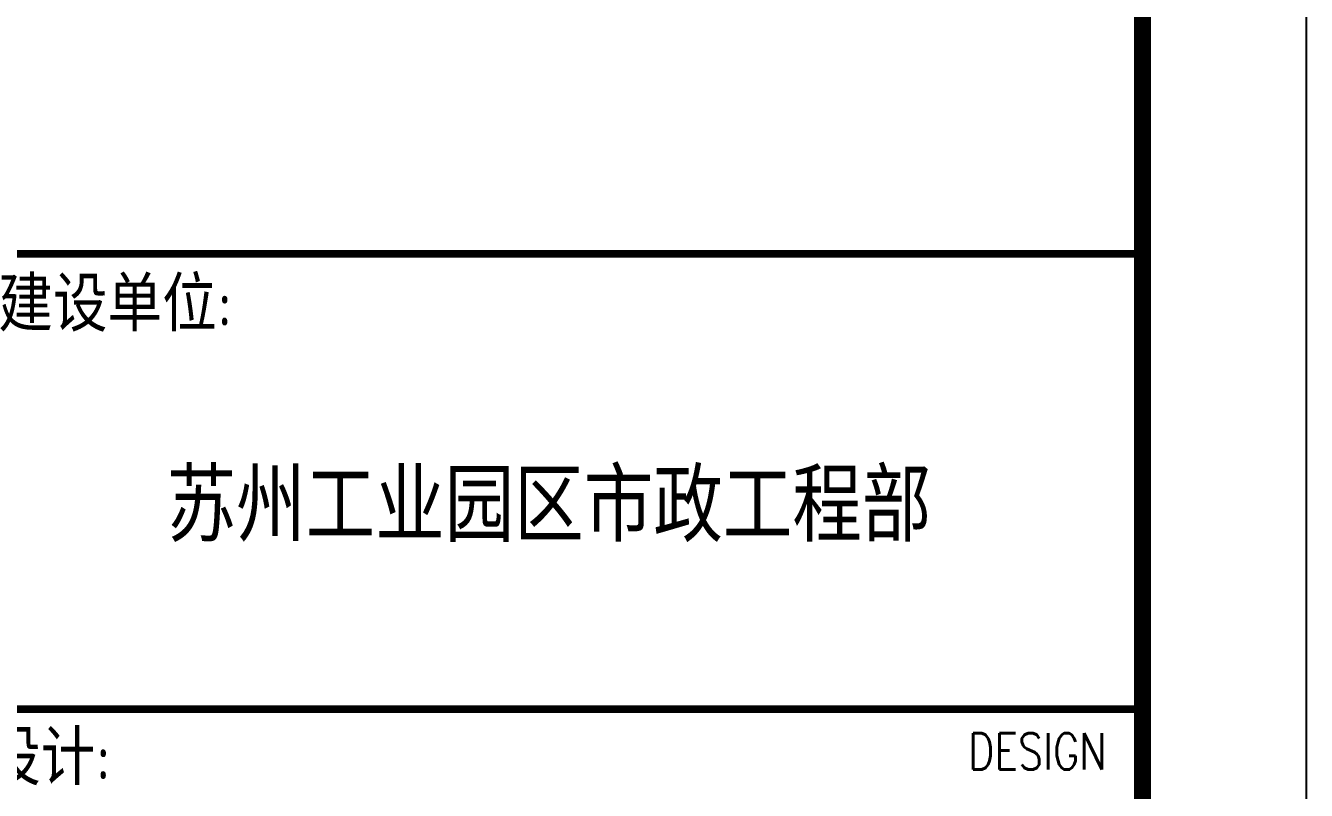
# Model space of a CAD drawing. Extents: x 216 to 1057, y -885 to -291.
# Drawn here: x 986.1 to 1056.5, y -734 to -692 of the extents above; entities that cross this region are included whole.
import ezdxf
from ezdxf.enums import TextEntityAlignment as Align

# ---------------------------------------------------------------- set-up
doc = ezdxf.new("R2010")
doc.units = 0
doc.header["$LTSCALE"] = 1000
doc.header["$MEASUREMENT"] = 0
doc.layers.add('1', color=135, linetype='CONTINUOUS')
doc.layers.add('2', color=235, linetype='CONTINUOUS')
doc.styles.add('_HZTXT', font='romans.shx', dxfattribs={"bigfont": 'hztxt.shx'})
doc.styles.add('HZ-1', font='isocp.shx', dxfattribs={"bigfont": 'hztxt.shx'})
doc.styles.add('黑体', font='simhei.ttf', dxfattribs={"width": 0.8})

msp = doc.modelspace()

# ---------------------------------------------------------------- linework, layer by layer
at = {"layer": '1', "color": 135, "const_width": 0.421}
for points in [[(1047.716, -704.52), (982.716, -704.52)], [(1047.501, -729.52), (982.716, -729.52)]]:
    msp.add_lwpolyline(points, dxfattribs=at)
at = {"layer": '2', "color": 235}
msp.add_lwpolyline([(216.501, -884.997), (1056.501, -884.997), (1056.501, -290.997), (216.501, -290.997)], close=True, dxfattribs=at)
at = {"layer": '2', "color": 235, "const_width": 0.925}
msp.add_lwpolyline([(238.501, -875.79), (1047.501, -875.79), (1047.501, -300.79), (238.501, -300.79)], close=True, dxfattribs=at)

# ---------------------------------------------------------------- texts
at = {"layer": '1', "color": 135, "style": 'HZ-1'}
for s, p in [('建设单位:', (984.644, -708.779)), ('设计:', (983.972, -733.695))]:
    msp.add_text(s, height=3, dxfattribs=at).set_placement(p)
at = {"layer": '1', "color": 135, "style": '黑体', "width": 0.8}
msp.add_text('苏州工业园区市政工程部', height=3.5, dxfattribs=at).set_placement((1014.894, -718.127, -5979.141), align=Align.MIDDLE)
at = {"layer": '1', "color": 135, "style": '_HZTXT', "width": 0.8}
msp.add_text('DESIGN', height=2, dxfattribs=at).set_placement((1045.534, -732.849, -0.034), align=Align.RIGHT)

doc.saveas('drawing.dxf')
